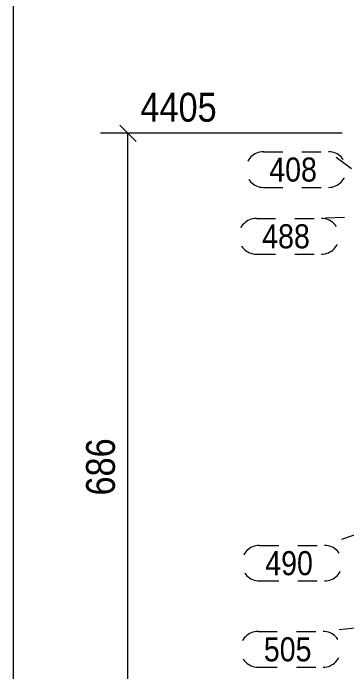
# Model space of a CAD drawing. Header units: millimetres. Extents: x 2 to 579, y 1 to 405.
# Drawn here: x 5 to 39.7, y 295 to 363.4 of the extents above; entities that cross this region are included whole.
import ezdxf

# ---------------------------------------------------------------- set-up
doc = ezdxf.new("R2010")
doc.units = ezdxf.units.MM
doc.linetypes.add('XKITLINE00', pattern=[0])
doc.linetypes.add('XKITLINE02', pattern=[4, 2, -2])
for name, color, linetype, lineweight in [('Dimensions', 7, 'Continuous', 0), ('DrawingSheet', 5, 'Continuous', 0), ('PartMark', 7, 'Continuous', 0)]:
    doc.layers.add(name, color=color, linetype=linetype, lineweight=lineweight)
doc.styles.add('ARIAL', font='ARIAL.TTF')

# ---------------------------------------------------------------- blocks, each defined once
blk = doc.blocks.new('*A68')
at = {"layer": 'DrawingSheet', "color": 5, "linetype": 'XKITLINE00', "lineweight": 0}
blk.add_line((5, 405), (5, 5), dxfattribs=at)
blk = doc.blocks.new('*A120')
at = {"layer": 'Dimensions', "color": 7, "linetype": 'XKITLINE00', "lineweight": 0}
for p, q in [((16.076, 351.748), (17.773, 350.051)), ((39.175, 350.9), (14.075, 350.9)), ((16.925, 282.336), (16.925, 350.9))]:
    blk.add_line(p, q, dxfattribs=at)
at = {"layer": 'Dimensions', "color": 3}
blk.add_point((16.925, 350.9), dxfattribs=at)
at = {"layer": 'Dimensions', "color": 3, "style": 'ARIAL', "width": 0.85}
blk.add_text('4405', height=3, dxfattribs=at).set_placement((18.225, 352.1))
blk.add_text('686', height=3, rotation=90.00021, dxfattribs=at).set_placement((15.575, 313.28))
blk = doc.blocks.new('*A132')
at = {"layer": 'PartMark', "color": 7, "linetype": 'XKITLINE02', "lineweight": 0}
for p, q in [((48.804, 300.417), (37.212, 299.161)), ((30.449, 299.161), (37.212, 299.161)), ((30.449, 295.461), (37.212, 295.461))]:
    blk.add_line(p, q, dxfattribs=at)
for centre, start, end in [((30.449, 297.311), 90, 270), ((37.212, 297.311), 270, 90)]:
    blk.add_arc(centre, 1.85, start, end, dxfattribs=at)
at = {"layer": 'PartMark', "color": 3, "style": 'ARIAL', "width": 0.85}
blk.add_text('505', height=2.5, dxfattribs=at).set_placement((31.049, 296.061))
blk = doc.blocks.new('*A134')
at = {"layer": 'PartMark', "color": 7, "linetype": 'XKITLINE02', "lineweight": 0}
for p, q in [((41.025, 309.387), (37.358, 308.108)), ((30.595, 308.108), (37.358, 308.108)), ((30.595, 304.408), (37.358, 304.408))]:
    blk.add_line(p, q, dxfattribs=at)
for centre, start, end in [((30.595, 306.258), 90, 270), ((37.358, 306.258), 270, 90)]:
    blk.add_arc(centre, 1.85, start, end, dxfattribs=at)
at = {"layer": 'PartMark', "color": 3, "style": 'ARIAL', "width": 0.85}
blk.add_text('490', height=2.5, dxfattribs=at).set_placement((31.195, 305.008))
blk = doc.blocks.new('*A136')
at = {"layer": 'PartMark', "color": 7, "linetype": 'XKITLINE02', "lineweight": 0}
for p, q in [((55.425, 342.918), (37.04, 342.051)), ((30.277, 342.051), (37.04, 342.051)), ((30.277, 338.351), (37.04, 338.351))]:
    blk.add_line(p, q, dxfattribs=at)
for centre, start, end in [((30.277, 340.201), 90, 270), ((37.04, 340.201), 270, 90)]:
    blk.add_arc(centre, 1.85, start, end, dxfattribs=at)
at = {"layer": 'PartMark', "color": 3, "style": 'ARIAL', "width": 0.85}
blk.add_text('488', height=2.5, dxfattribs=at).set_placement((30.877, 338.951))
blk = doc.blocks.new('*A140')
at = {"layer": 'PartMark', "color": 7, "linetype": 'XKITLINE02', "lineweight": 0}
for p, q in [((31.011, 348.98), (37.774, 348.98)), ((40.175, 347.208), (37.774, 348.98)), ((31.011, 345.28), (37.774, 345.28))]:
    blk.add_line(p, q, dxfattribs=at)
for centre, start, end in [((31.011, 347.13), 90, 270), ((37.774, 347.13), 270, 90)]:
    blk.add_arc(centre, 1.85, start, end, dxfattribs=at)
at = {"layer": 'PartMark', "color": 3, "style": 'ARIAL', "width": 0.85}
blk.add_text('408', height=2.5, dxfattribs=at).set_placement((31.611, 345.88))

msp = doc.modelspace()

# ---------------------------------------------------------------- block references
at = {"lineweight": 0}
for name in ['*A68', '*A120', '*A140', '*A136', '*A134', '*A132']:
    msp.add_blockref(name, (0, 0), dxfattribs=at)

doc.saveas('drawing.dxf')
